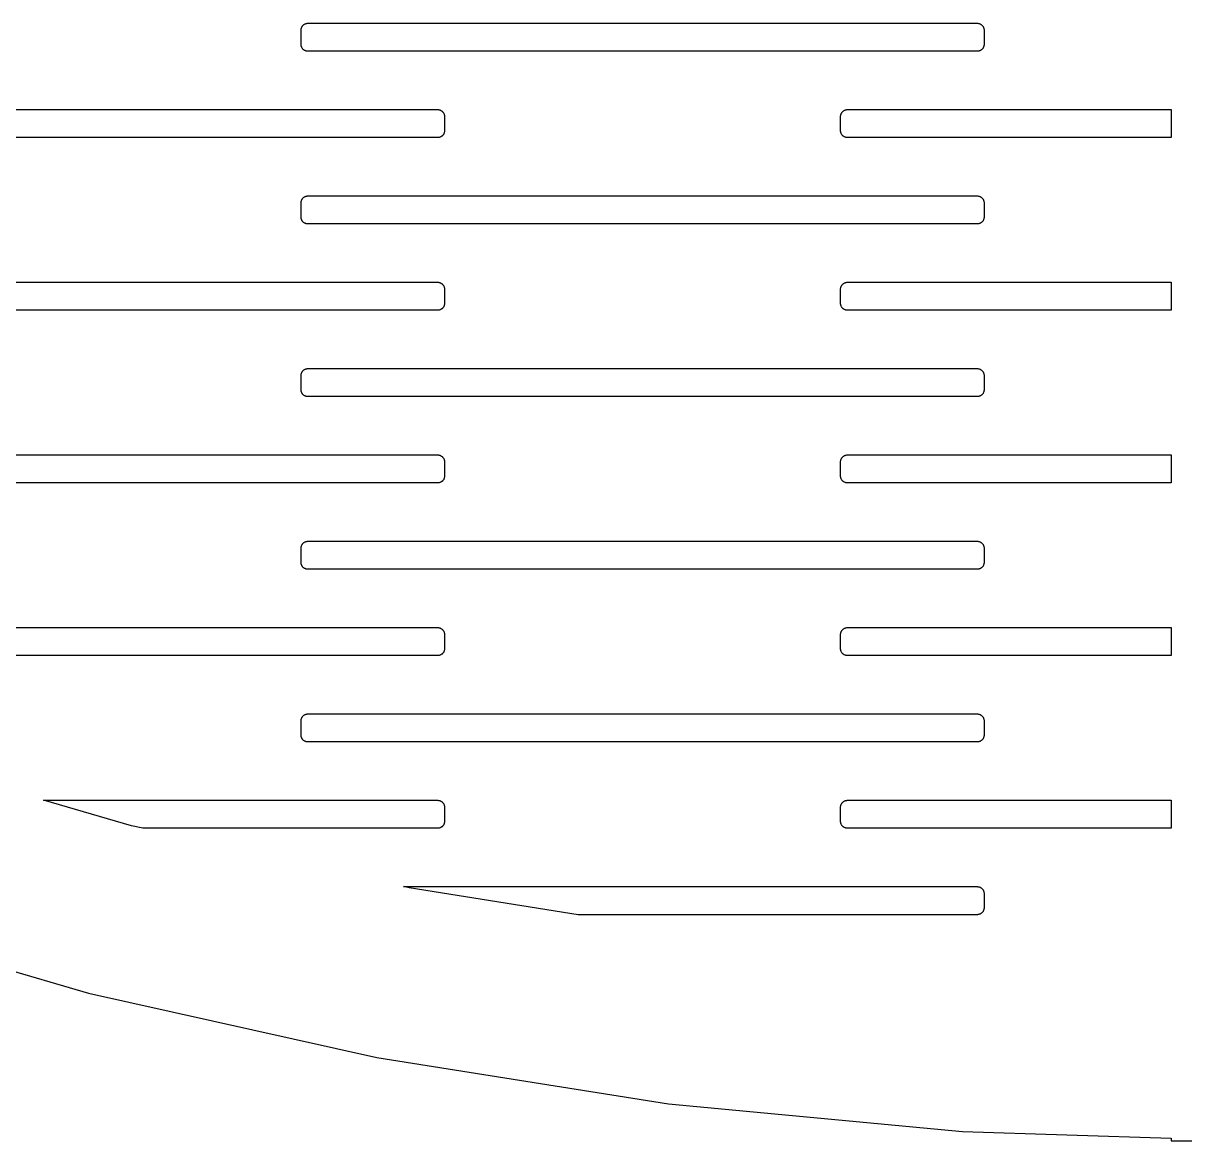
# Model space of a CAD drawing. Header units: metres. Extents: x -218 to 218, y -218 to 218.
# Drawn here: x -57.2 to -3.4, y -217.8 to -166 of the extents above; entities that cross this region are included whole.
import ezdxf

# ---------------------------------------------------------------- set-up
doc = ezdxf.new("R2010")
doc.units = ezdxf.units.M

msp = doc.modelspace()

# ---------------------------------------------------------------- linework, layer by layer
for p, q in [((-44.3196, -166.306), (-44.3164, -166.286)), ((-44.3164, -166.286), (-44.312, -166.266)), ((-44.312, -166.266), (-44.3063, -166.247)), ((-44.3063, -166.247), (-44.2994, -166.228)), ((-44.2994, -166.228), (-44.2913, -166.209)), ((-44.2913, -166.209), (-44.282, -166.191)), ((-44.282, -166.191), (-44.2716, -166.173)), ((-44.2716, -166.173), (-44.2601, -166.156)), ((-44.2601, -166.156), (-44.2476, -166.14)), ((-44.2476, -166.14), (-44.2341, -166.125)), ((-44.2341, -166.125), (-44.2197, -166.11)), ((-44.2197, -166.11), (-44.2044, -166.097)), ((-44.2044, -166.097), (-44.1882, -166.084)), ((-44.1882, -166.084), (-44.1713, -166.073)), ((-44.1713, -166.073), (-44.1538, -166.062)), ((-44.1538, -166.062), (-44.1356, -166.053)), ((-44.1356, -166.053), (-44.1168, -166.045)), ((-44.1168, -166.045), (-44.0976, -166.038)), ((-44.0976, -166.038), (-44.078, -166.032)), ((-44.078, -166.032), (-44.0581, -166.028)), ((-44.0581, -166.028), (-44.0379, -166.025)), ((-44.0379, -166.025), (-44.0176, -166.023)), ((-44.0176, -166.023), (-43.9972, -166.022)), ((-43.9972, -166.022), (-12.9972, -166.022)), ((-12.9972, -166.022), (-12.9768, -166.023)), ((-12.9768, -166.023), (-12.9565, -166.025)), ((-12.9565, -166.025), (-12.9363, -166.028)), ((-12.9363, -166.028), (-12.9164, -166.032)), ((-12.9164, -166.032), (-12.8968, -166.038)), ((-12.8968, -166.038), (-12.8775, -166.045)), ((-12.8775, -166.045), (-12.8588, -166.053)), ((-12.8588, -166.053), (-12.8406, -166.062)), ((-12.8406, -166.062), (-12.823, -166.073)), ((-12.823, -166.073), (-12.8062, -166.084)), ((-12.8062, -166.084), (-12.79, -166.097)), ((-12.79, -166.097), (-12.7747, -166.11)), ((-12.7747, -166.11), (-12.7603, -166.125)), ((-12.7603, -166.125), (-12.7468, -166.14)), ((-12.7468, -166.14), (-12.7343, -166.156)), ((-12.7343, -166.156), (-12.7228, -166.173)), ((-12.7228, -166.173), (-12.7124, -166.191)), ((-12.7124, -166.191), (-12.7031, -166.209)), ((-12.7031, -166.209), (-12.695, -166.228)), ((-12.695, -166.228), (-12.6881, -166.247)), ((-12.6881, -166.247), (-12.6824, -166.266)), ((-12.6824, -166.266), (-12.6779, -166.286)), ((-12.6779, -166.286), (-12.6748, -166.306)), ((-44.3222, -166.347), (-44.3215, -166.327)), ((-44.3222, -166.997), (-44.3222, -166.347)), ((-44.3215, -166.327), (-44.3196, -166.306)), ((-12.6748, -166.306), (-12.6728, -166.327)), ((-12.6728, -166.327), (-12.6722, -166.347)), ((-12.6722, -166.347), (-12.6722, -166.997)), ((-44.3215, -167.018), (-44.3222, -166.997)), ((-44.3196, -167.038), (-44.3215, -167.018)), ((-44.3164, -167.058), (-44.3196, -167.038)), ((-44.312, -167.078), (-44.3164, -167.058)), ((-44.3063, -167.098), (-44.312, -167.078)), ((-44.2994, -167.117), (-44.3063, -167.098)), ((-44.2913, -167.136), (-44.2994, -167.117)), ((-44.282, -167.154), (-44.2913, -167.136)), ((-44.2716, -167.171), (-44.282, -167.154)), ((-44.2601, -167.188), (-44.2716, -167.171)), ((-44.2476, -167.204), (-44.2601, -167.188)), ((-44.2341, -167.22), (-44.2476, -167.204)), ((-44.2197, -167.234), (-44.2341, -167.22)), ((-44.2044, -167.248), (-44.2197, -167.234)), ((-44.1882, -167.26), (-44.2044, -167.248)), ((-44.1713, -167.272), (-44.1882, -167.26)), ((-44.1538, -167.282), (-44.1713, -167.272)), ((-44.1356, -167.291), (-44.1538, -167.282)), ((-44.1168, -167.299), (-44.1356, -167.291)), ((-44.0976, -167.306), (-44.1168, -167.299)), ((-44.078, -167.312), (-44.0976, -167.306)), ((-44.0581, -167.316), (-44.078, -167.312)), ((-44.0379, -167.32), (-44.0581, -167.316)), ((-44.0176, -167.322), (-44.0379, -167.32)), ((-43.9972, -167.322), (-44.0176, -167.322)), ((-12.9972, -167.322), (-43.9972, -167.322)), ((-12.9768, -167.322), (-12.9972, -167.322)), ((-12.9565, -167.32), (-12.9768, -167.322)), ((-12.9363, -167.316), (-12.9565, -167.32)), ((-12.9164, -167.312), (-12.9363, -167.316)), ((-12.8968, -167.306), (-12.9164, -167.312)), ((-12.8775, -167.299), (-12.8968, -167.306)), ((-12.8588, -167.291), (-12.8775, -167.299)), ((-12.8406, -167.282), (-12.8588, -167.291)), ((-12.823, -167.272), (-12.8406, -167.282)), ((-12.8062, -167.26), (-12.823, -167.272)), ((-12.79, -167.248), (-12.8062, -167.26)), ((-12.7747, -167.234), (-12.79, -167.248)), ((-12.7603, -167.22), (-12.7747, -167.234)), ((-12.7468, -167.204), (-12.7603, -167.22)), ((-12.7343, -167.188), (-12.7468, -167.204)), ((-12.7228, -167.171), (-12.7343, -167.188)), ((-12.7124, -167.154), (-12.7228, -167.171)), ((-12.7031, -167.136), (-12.7124, -167.154)), ((-12.695, -167.117), (-12.7031, -167.136)), ((-12.6881, -167.098), (-12.695, -167.117)), ((-12.6824, -167.078), (-12.6881, -167.098)), ((-12.6779, -167.058), (-12.6824, -167.078)), ((-12.6748, -167.038), (-12.6779, -167.058)), ((-12.6728, -167.018), (-12.6748, -167.038)), ((-12.6722, -166.997), (-12.6728, -167.018)), ((-68.9972, -170.022), (-37.9972, -170.022)), ((-37.9972, -170.022), (-37.9768, -170.023)), ((-37.9768, -170.023), (-37.9565, -170.025)), ((-37.9565, -170.025), (-37.9363, -170.028)), ((-37.9363, -170.028), (-37.9164, -170.032)), ((-37.9164, -170.032), (-37.8968, -170.038)), ((-37.8968, -170.038), (-37.8775, -170.045)), ((-37.8775, -170.045), (-37.8588, -170.053)), ((-37.8588, -170.053), (-37.8406, -170.062)), ((-37.8406, -170.062), (-37.8231, -170.073)), ((-19.1713, -170.073), (-19.1538, -170.062)), ((-19.1538, -170.062), (-19.1356, -170.053)), ((-19.1356, -170.053), (-19.1168, -170.045)), ((-19.1168, -170.045), (-19.0976, -170.038)), ((-19.0976, -170.038), (-19.078, -170.032)), ((-19.078, -170.032), (-19.0581, -170.028)), ((-19.0581, -170.028), (-19.0379, -170.025)), ((-19.0379, -170.025), (-19.0176, -170.023)), ((-19.0176, -170.023), (-18.9972, -170.022)), ((-18.9972, -170.022), (-4, -170.022)), ((-4, -170.022), (-4, -171.322)), ((-37.8231, -170.073), (-37.8062, -170.084)), ((-37.8062, -170.084), (-37.79, -170.097)), ((-37.79, -170.097), (-37.7747, -170.11)), ((-37.7747, -170.11), (-37.7603, -170.125)), ((-37.7603, -170.125), (-37.7468, -170.14)), ((-37.7468, -170.14), (-37.7343, -170.156)), ((-37.7343, -170.156), (-37.7228, -170.173)), ((-37.7228, -170.173), (-37.7124, -170.191)), ((-37.7124, -170.191), (-37.7031, -170.209)), ((-37.7031, -170.209), (-37.695, -170.228)), ((-37.695, -170.228), (-37.6881, -170.247)), ((-37.6881, -170.247), (-37.6824, -170.266)), ((-37.6824, -170.266), (-37.6779, -170.286)), ((-37.6779, -170.286), (-37.6748, -170.306)), ((-37.6748, -170.306), (-37.6728, -170.327)), ((-37.6728, -170.327), (-37.6722, -170.347)), ((-37.6722, -170.347), (-37.6722, -170.997)), ((-19.3222, -170.347), (-19.3215, -170.327)), ((-19.3222, -170.997), (-19.3222, -170.347)), ((-19.3215, -170.327), (-19.3196, -170.306)), ((-19.3196, -170.306), (-19.3164, -170.286)), ((-19.3164, -170.286), (-19.312, -170.266)), ((-19.312, -170.266), (-19.3063, -170.247)), ((-19.3063, -170.247), (-19.2994, -170.228)), ((-19.2994, -170.228), (-19.2913, -170.209)), ((-19.2913, -170.209), (-19.282, -170.191)), ((-19.282, -170.191), (-19.2716, -170.173)), ((-19.2716, -170.173), (-19.2601, -170.156)), ((-19.2601, -170.156), (-19.2476, -170.14)), ((-19.2476, -170.14), (-19.2341, -170.125)), ((-19.2341, -170.125), (-19.2197, -170.11)), ((-19.2197, -170.11), (-19.2044, -170.097)), ((-19.2044, -170.097), (-19.1882, -170.084)), ((-19.1882, -170.084), (-19.1713, -170.073)), ((-37.7031, -171.136), (-37.7124, -171.154)), ((-37.695, -171.117), (-37.7031, -171.136)), ((-37.6881, -171.098), (-37.695, -171.117)), ((-37.6824, -171.078), (-37.6881, -171.098)), ((-37.6779, -171.058), (-37.6824, -171.078)), ((-37.6748, -171.038), (-37.6779, -171.058)), ((-37.6728, -171.018), (-37.6748, -171.038)), ((-37.6722, -170.997), (-37.6728, -171.018)), ((-19.3215, -171.018), (-19.3222, -170.997)), ((-19.3196, -171.038), (-19.3215, -171.018)), ((-19.3164, -171.058), (-19.3196, -171.038)), ((-19.312, -171.078), (-19.3164, -171.058)), ((-19.3063, -171.098), (-19.312, -171.078)), ((-19.2994, -171.117), (-19.3063, -171.098)), ((-19.2913, -171.136), (-19.2994, -171.117)), ((-19.282, -171.154), (-19.2913, -171.136)), ((-37.9972, -171.322), (-68.9972, -171.322)), ((-37.9768, -171.322), (-37.9972, -171.322)), ((-37.9565, -171.32), (-37.9768, -171.322)), ((-37.9363, -171.316), (-37.9565, -171.32)), ((-37.9164, -171.312), (-37.9363, -171.316)), ((-37.8968, -171.306), (-37.9164, -171.312)), ((-37.8775, -171.299), (-37.8968, -171.306)), ((-37.8588, -171.291), (-37.8775, -171.299)), ((-37.8406, -171.282), (-37.8588, -171.291)), ((-37.8231, -171.272), (-37.8406, -171.282)), ((-37.8062, -171.26), (-37.8231, -171.272)), ((-37.79, -171.248), (-37.8062, -171.26)), ((-37.7747, -171.234), (-37.79, -171.248)), ((-37.7603, -171.22), (-37.7747, -171.234)), ((-37.7468, -171.204), (-37.7603, -171.22)), ((-37.7343, -171.188), (-37.7468, -171.204)), ((-37.7228, -171.171), (-37.7343, -171.188)), ((-37.7124, -171.154), (-37.7228, -171.171)), ((-19.2716, -171.171), (-19.282, -171.154)), ((-19.2601, -171.188), (-19.2716, -171.171)), ((-19.2476, -171.204), (-19.2601, -171.188)), ((-19.2341, -171.22), (-19.2476, -171.204)), ((-19.2197, -171.234), (-19.2341, -171.22)), ((-19.2044, -171.248), (-19.2197, -171.234)), ((-19.1882, -171.26), (-19.2044, -171.248)), ((-19.1713, -171.272), (-19.1882, -171.26)), ((-19.1538, -171.282), (-19.1713, -171.272)), ((-19.1356, -171.291), (-19.1538, -171.282)), ((-19.1168, -171.299), (-19.1356, -171.291)), ((-19.0976, -171.306), (-19.1168, -171.299)), ((-19.078, -171.312), (-19.0976, -171.306)), ((-19.0581, -171.316), (-19.078, -171.312)), ((-19.0379, -171.32), (-19.0581, -171.316)), ((-19.0176, -171.322), (-19.0379, -171.32)), ((-18.9972, -171.322), (-19.0176, -171.322)), ((-4, -171.322), (-18.9972, -171.322)), ((-44.3222, -174.347), (-44.3215, -174.327)), ((-44.3222, -174.997), (-44.3222, -174.347)), ((-44.3215, -174.327), (-44.3196, -174.306)), ((-44.3196, -174.306), (-44.3164, -174.286)), ((-44.3164, -174.286), (-44.312, -174.266)), ((-44.312, -174.266), (-44.3063, -174.247)), ((-44.3063, -174.247), (-44.2994, -174.228)), ((-44.2994, -174.228), (-44.2913, -174.209)), ((-44.2913, -174.209), (-44.282, -174.191)), ((-44.282, -174.191), (-44.2716, -174.173)), ((-44.2716, -174.173), (-44.2601, -174.156)), ((-44.2601, -174.156), (-44.2476, -174.14)), ((-44.2476, -174.14), (-44.2341, -174.125)), ((-44.2341, -174.125), (-44.2197, -174.11)), ((-44.2197, -174.11), (-44.2044, -174.097)), ((-44.2044, -174.097), (-44.1882, -174.084)), ((-44.1882, -174.084), (-44.1713, -174.073)), ((-44.1713, -174.073), (-44.1538, -174.062)), ((-44.1538, -174.062), (-44.1356, -174.053)), ((-44.1356, -174.053), (-44.1168, -174.045)), ((-44.1168, -174.045), (-44.0976, -174.038)), ((-44.0976, -174.038), (-44.078, -174.032)), ((-44.078, -174.032), (-44.0581, -174.028)), ((-44.0581, -174.028), (-44.0379, -174.025)), ((-44.0379, -174.025), (-44.0176, -174.023)), ((-44.0176, -174.023), (-43.9972, -174.022)), ((-43.9972, -174.022), (-12.9972, -174.022)), ((-12.9972, -174.022), (-12.9768, -174.023)), ((-12.9768, -174.023), (-12.9565, -174.025)), ((-12.9565, -174.025), (-12.9363, -174.028)), ((-12.9363, -174.028), (-12.9164, -174.032)), ((-12.9164, -174.032), (-12.8968, -174.038)), ((-12.8968, -174.038), (-12.8775, -174.045)), ((-12.8775, -174.045), (-12.8588, -174.053)), ((-12.8588, -174.053), (-12.8406, -174.062)), ((-12.8406, -174.062), (-12.823, -174.073)), ((-12.823, -174.073), (-12.8062, -174.084)), ((-12.8062, -174.084), (-12.79, -174.097)), ((-12.79, -174.097), (-12.7747, -174.11)), ((-12.7747, -174.11), (-12.7603, -174.125)), ((-12.7603, -174.125), (-12.7468, -174.14)), ((-12.7468, -174.14), (-12.7343, -174.156)), ((-12.7343, -174.156), (-12.7228, -174.173)), ((-12.7228, -174.173), (-12.7124, -174.191)), ((-12.7124, -174.191), (-12.7031, -174.209)), ((-12.7031, -174.209), (-12.695, -174.228)), ((-12.695, -174.228), (-12.6881, -174.247)), ((-12.6881, -174.247), (-12.6824, -174.266)), ((-12.6824, -174.266), (-12.6779, -174.286)), ((-12.6779, -174.286), (-12.6748, -174.306)), ((-12.6748, -174.306), (-12.6728, -174.327)), ((-12.6728, -174.327), (-12.6722, -174.347)), ((-12.6722, -174.347), (-12.6722, -174.997)), ((-44.3215, -175.018), (-44.3222, -174.997)), ((-44.3196, -175.038), (-44.3215, -175.018)), ((-44.3164, -175.058), (-44.3196, -175.038)), ((-44.312, -175.078), (-44.3164, -175.058)), ((-44.3063, -175.098), (-44.312, -175.078)), ((-44.2994, -175.117), (-44.3063, -175.098)), ((-44.2913, -175.136), (-44.2994, -175.117)), ((-44.282, -175.154), (-44.2913, -175.136)), ((-44.2716, -175.171), (-44.282, -175.154)), ((-44.2601, -175.188), (-44.2716, -175.171)), ((-44.2476, -175.204), (-44.2601, -175.188)), ((-44.2341, -175.22), (-44.2476, -175.204)), ((-44.2197, -175.234), (-44.2341, -175.22)), ((-44.2044, -175.248), (-44.2197, -175.234)), ((-44.1882, -175.26), (-44.2044, -175.248)), ((-44.1713, -175.272), (-44.1882, -175.26)), ((-44.1538, -175.282), (-44.1713, -175.272)), ((-44.1356, -175.291), (-44.1538, -175.282)), ((-44.1168, -175.299), (-44.1356, -175.291)), ((-44.0976, -175.306), (-44.1168, -175.299)), ((-44.078, -175.312), (-44.0976, -175.306)), ((-44.0581, -175.316), (-44.078, -175.312)), ((-44.0379, -175.32), (-44.0581, -175.316)), ((-44.0176, -175.322), (-44.0379, -175.32)), ((-43.9972, -175.322), (-44.0176, -175.322)), ((-12.9972, -175.322), (-43.9972, -175.322)), ((-12.9768, -175.322), (-12.9972, -175.322)), ((-12.9565, -175.32), (-12.9768, -175.322)), ((-12.9363, -175.316), (-12.9565, -175.32)), ((-12.9164, -175.312), (-12.9363, -175.316)), ((-12.8968, -175.306), (-12.9164, -175.312)), ((-12.8775, -175.299), (-12.8968, -175.306)), ((-12.8588, -175.291), (-12.8775, -175.299)), ((-12.8406, -175.282), (-12.8588, -175.291)), ((-12.823, -175.272), (-12.8406, -175.282)), ((-12.8062, -175.26), (-12.823, -175.272)), ((-12.79, -175.248), (-12.8062, -175.26)), ((-12.7747, -175.234), (-12.79, -175.248)), ((-12.7603, -175.22), (-12.7747, -175.234)), ((-12.7468, -175.204), (-12.7603, -175.22)), ((-12.7343, -175.188), (-12.7468, -175.204)), ((-12.7228, -175.171), (-12.7343, -175.188)), ((-12.7124, -175.154), (-12.7228, -175.171)), ((-12.7031, -175.136), (-12.7124, -175.154)), ((-12.695, -175.117), (-12.7031, -175.136)), ((-12.6881, -175.098), (-12.695, -175.117)), ((-12.6824, -175.078), (-12.6881, -175.098)), ((-12.6779, -175.058), (-12.6824, -175.078)), ((-12.6748, -175.038), (-12.6779, -175.058)), ((-12.6728, -175.018), (-12.6748, -175.038)), ((-12.6722, -174.997), (-12.6728, -175.018)), ((-68.9972, -178.022), (-37.9972, -178.022)), ((-37.9972, -178.022), (-37.9768, -178.023)), ((-37.9768, -178.023), (-37.9565, -178.025)), ((-37.9565, -178.025), (-37.9363, -178.028)), ((-37.9363, -178.028), (-37.9164, -178.032)), ((-37.9164, -178.032), (-37.8968, -178.038)), ((-37.8968, -178.038), (-37.8775, -178.045)), ((-37.8775, -178.045), (-37.8588, -178.053)), ((-37.8588, -178.053), (-37.8406, -178.062)), ((-37.8406, -178.062), (-37.8231, -178.073)), ((-37.8231, -178.073), (-37.8062, -178.084)), ((-37.8062, -178.084), (-37.79, -178.097)), ((-37.79, -178.097), (-37.7747, -178.11)), ((-37.7747, -178.11), (-37.7603, -178.125)), ((-37.7603, -178.125), (-37.7468, -178.14)), ((-19.2476, -178.14), (-19.2341, -178.125)), ((-19.2341, -178.125), (-19.2197, -178.11)), ((-19.2197, -178.11), (-19.2044, -178.097)), ((-19.2044, -178.097), (-19.1882, -178.084)), ((-19.1882, -178.084), (-19.1713, -178.073)), ((-19.1713, -178.073), (-19.1538, -178.062)), ((-19.1538, -178.062), (-19.1356, -178.053)), ((-19.1356, -178.053), (-19.1168, -178.045)), ((-19.1168, -178.045), (-19.0976, -178.038)), ((-19.0976, -178.038), (-19.078, -178.032)), ((-19.078, -178.032), (-19.0581, -178.028)), ((-19.0581, -178.028), (-19.0379, -178.025)), ((-19.0379, -178.025), (-19.0176, -178.023)), ((-19.0176, -178.023), (-18.9972, -178.022)), ((-18.9972, -178.022), (-4, -178.022)), ((-4, -178.022), (-4, -179.322)), ((-37.7468, -178.14), (-37.7343, -178.156)), ((-37.7343, -178.156), (-37.7228, -178.173)), ((-37.7228, -178.173), (-37.7124, -178.191)), ((-37.7124, -178.191), (-37.7031, -178.209)), ((-37.7031, -178.209), (-37.695, -178.228)), ((-37.695, -178.228), (-37.6881, -178.247)), ((-37.6881, -178.247), (-37.6824, -178.266)), ((-37.6824, -178.266), (-37.6779, -178.286)), ((-37.6779, -178.286), (-37.6748, -178.306)), ((-37.6748, -178.306), (-37.6728, -178.327)), ((-37.6728, -178.327), (-37.6722, -178.347)), ((-37.6722, -178.347), (-37.6722, -178.997)), ((-19.3222, -178.347), (-19.3215, -178.327)), ((-19.3222, -178.997), (-19.3222, -178.347)), ((-19.3215, -178.327), (-19.3196, -178.306)), ((-19.3196, -178.306), (-19.3164, -178.286)), ((-19.3164, -178.286), (-19.312, -178.266)), ((-19.312, -178.266), (-19.3063, -178.247)), ((-19.3063, -178.247), (-19.2994, -178.228)), ((-19.2994, -178.228), (-19.2913, -178.209)), ((-19.2913, -178.209), (-19.282, -178.191)), ((-19.282, -178.191), (-19.2716, -178.173)), ((-19.2716, -178.173), (-19.2601, -178.156)), ((-19.2601, -178.156), (-19.2476, -178.14)), ((-37.7468, -179.204), (-37.7603, -179.22)), ((-37.7343, -179.188), (-37.7468, -179.204)), ((-37.7228, -179.171), (-37.7343, -179.188)), ((-37.7124, -179.154), (-37.7228, -179.171)), ((-37.7031, -179.136), (-37.7124, -179.154)), ((-37.695, -179.117), (-37.7031, -179.136)), ((-37.6881, -179.098), (-37.695, -179.117)), ((-37.6824, -179.078), (-37.6881, -179.098)), ((-37.6779, -179.058), (-37.6824, -179.078)), ((-37.6748, -179.038), (-37.6779, -179.058)), ((-37.6728, -179.018), (-37.6748, -179.038)), ((-37.6722, -178.997), (-37.6728, -179.018)), ((-19.3215, -179.018), (-19.3222, -178.997)), ((-19.3196, -179.038), (-19.3215, -179.018)), ((-19.3164, -179.058), (-19.3196, -179.038)), ((-19.312, -179.078), (-19.3164, -179.058)), ((-19.3063, -179.098), (-19.312, -179.078)), ((-19.2994, -179.117), (-19.3063, -179.098)), ((-19.2913, -179.136), (-19.2994, -179.117)), ((-19.282, -179.154), (-19.2913, -179.136)), ((-19.2716, -179.171), (-19.282, -179.154)), ((-19.2601, -179.188), (-19.2716, -179.171)), ((-19.2476, -179.204), (-19.2601, -179.188)), ((-19.2341, -179.22), (-19.2476, -179.204)), ((-37.9972, -179.322), (-68.9972, -179.322)), ((-37.9768, -179.322), (-37.9972, -179.322)), ((-37.9565, -179.32), (-37.9768, -179.322)), ((-37.9363, -179.316), (-37.9565, -179.32)), ((-37.9164, -179.312), (-37.9363, -179.316)), ((-37.8968, -179.306), (-37.9164, -179.312)), ((-37.8775, -179.299), (-37.8968, -179.306)), ((-37.8588, -179.291), (-37.8775, -179.299)), ((-37.8406, -179.282), (-37.8588, -179.291)), ((-37.8231, -179.272), (-37.8406, -179.282)), ((-37.8062, -179.26), (-37.8231, -179.272)), ((-37.79, -179.248), (-37.8062, -179.26)), ((-37.7747, -179.234), (-37.79, -179.248)), ((-37.7603, -179.22), (-37.7747, -179.234)), ((-19.2197, -179.234), (-19.2341, -179.22)), ((-19.2044, -179.248), (-19.2197, -179.234)), ((-19.1882, -179.26), (-19.2044, -179.248)), ((-19.1713, -179.272), (-19.1882, -179.26)), ((-19.1538, -179.282), (-19.1713, -179.272)), ((-19.1356, -179.291), (-19.1538, -179.282)), ((-19.1168, -179.299), (-19.1356, -179.291)), ((-19.0976, -179.306), (-19.1168, -179.299)), ((-19.078, -179.312), (-19.0976, -179.306)), ((-19.0581, -179.316), (-19.078, -179.312)), ((-19.0379, -179.32), (-19.0581, -179.316)), ((-19.0176, -179.322), (-19.0379, -179.32)), ((-18.9972, -179.322), (-19.0176, -179.322)), ((-4, -179.322), (-18.9972, -179.322)), ((-44.3222, -182.347), (-44.3215, -182.327)), ((-44.3222, -182.997), (-44.3222, -182.347)), ((-44.3215, -182.327), (-44.3196, -182.306)), ((-44.3196, -182.306), (-44.3164, -182.286)), ((-44.3164, -182.286), (-44.312, -182.266)), ((-44.312, -182.266), (-44.3063, -182.247)), ((-44.3063, -182.247), (-44.2994, -182.228)), ((-44.2994, -182.228), (-44.2913, -182.209)), ((-44.2913, -182.209), (-44.282, -182.191)), ((-44.282, -182.191), (-44.2716, -182.173)), ((-44.2716, -182.173), (-44.2601, -182.156)), ((-44.2601, -182.156), (-44.2476, -182.14)), ((-44.2476, -182.14), (-44.2341, -182.125)), ((-44.2341, -182.125), (-44.2197, -182.11)), ((-44.2197, -182.11), (-44.2044, -182.097)), ((-44.2044, -182.097), (-44.1882, -182.084)), ((-44.1882, -182.084), (-44.1713, -182.073)), ((-44.1713, -182.073), (-44.1538, -182.062)), ((-44.1538, -182.062), (-44.1356, -182.053)), ((-44.1356, -182.053), (-44.1168, -182.045)), ((-44.1168, -182.045), (-44.0976, -182.038)), ((-44.0976, -182.038), (-44.078, -182.032)), ((-44.078, -182.032), (-44.0581, -182.028)), ((-44.0581, -182.028), (-44.0379, -182.025)), ((-44.0379, -182.025), (-44.0176, -182.023)), ((-44.0176, -182.023), (-43.9972, -182.022)), ((-43.9972, -182.022), (-12.9972, -182.022)), ((-12.9972, -182.022), (-12.9768, -182.023)), ((-12.9768, -182.023), (-12.9565, -182.025)), ((-12.9565, -182.025), (-12.9363, -182.028)), ((-12.9363, -182.028), (-12.9164, -182.032)), ((-12.9164, -182.032), (-12.8968, -182.038)), ((-12.8968, -182.038), (-12.8775, -182.045)), ((-12.8775, -182.045), (-12.8588, -182.053)), ((-12.8588, -182.053), (-12.8406, -182.062)), ((-12.8406, -182.062), (-12.823, -182.073)), ((-12.823, -182.073), (-12.8062, -182.084)), ((-12.8062, -182.084), (-12.79, -182.097)), ((-12.79, -182.097), (-12.7747, -182.11)), ((-12.7747, -182.11), (-12.7603, -182.125)), ((-12.7603, -182.125), (-12.7468, -182.14)), ((-12.7468, -182.14), (-12.7343, -182.156)), ((-12.7343, -182.156), (-12.7228, -182.173)), ((-12.7228, -182.173), (-12.7124, -182.191)), ((-12.7124, -182.191), (-12.7031, -182.209)), ((-12.7031, -182.209), (-12.695, -182.228)), ((-12.695, -182.228), (-12.6881, -182.247)), ((-12.6881, -182.247), (-12.6824, -182.266)), ((-12.6824, -182.266), (-12.6779, -182.286)), ((-12.6779, -182.286), (-12.6748, -182.306)), ((-12.6748, -182.306), (-12.6728, -182.327)), ((-12.6728, -182.327), (-12.6722, -182.347)), ((-12.6722, -182.347), (-12.6722, -182.997)), ((-44.3215, -183.018), (-44.3222, -182.997)), ((-44.3196, -183.038), (-44.3215, -183.018)), ((-44.3164, -183.058), (-44.3196, -183.038)), ((-44.312, -183.078), (-44.3164, -183.058)), ((-44.3063, -183.098), (-44.312, -183.078)), ((-44.2994, -183.117), (-44.3063, -183.098)), ((-44.2913, -183.136), (-44.2994, -183.117)), ((-44.282, -183.154), (-44.2913, -183.136)), ((-44.2716, -183.171), (-44.282, -183.154)), ((-44.2601, -183.188), (-44.2716, -183.171)), ((-44.2476, -183.204), (-44.2601, -183.188)), ((-44.2341, -183.22), (-44.2476, -183.204)), ((-44.2197, -183.234), (-44.2341, -183.22)), ((-44.2044, -183.248), (-44.2197, -183.234)), ((-44.1882, -183.26), (-44.2044, -183.248)), ((-44.1713, -183.272), (-44.1882, -183.26)), ((-44.1538, -183.282), (-44.1713, -183.272)), ((-44.1356, -183.291), (-44.1538, -183.282)), ((-44.1168, -183.299), (-44.1356, -183.291)), ((-44.0976, -183.306), (-44.1168, -183.299)), ((-44.078, -183.312), (-44.0976, -183.306)), ((-44.0581, -183.316), (-44.078, -183.312)), ((-44.0379, -183.32), (-44.0581, -183.316)), ((-44.0176, -183.322), (-44.0379, -183.32)), ((-43.9972, -183.322), (-44.0176, -183.322)), ((-12.9972, -183.322), (-43.9972, -183.322)), ((-12.9768, -183.322), (-12.9972, -183.322)), ((-12.9565, -183.32), (-12.9768, -183.322)), ((-12.9363, -183.316), (-12.9565, -183.32)), ((-12.9164, -183.312), (-12.9363, -183.316)), ((-12.8968, -183.306), (-12.9164, -183.312)), ((-12.8775, -183.299), (-12.8968, -183.306)), ((-12.8588, -183.291), (-12.8775, -183.299)), ((-12.8406, -183.282), (-12.8588, -183.291)), ((-12.823, -183.272), (-12.8406, -183.282)), ((-12.8062, -183.26), (-12.823, -183.272)), ((-12.79, -183.248), (-12.8062, -183.26)), ((-12.7747, -183.234), (-12.79, -183.248)), ((-12.7603, -183.22), (-12.7747, -183.234)), ((-12.7468, -183.204), (-12.7603, -183.22)), ((-12.7343, -183.188), (-12.7468, -183.204)), ((-12.7228, -183.171), (-12.7343, -183.188)), ((-12.7124, -183.154), (-12.7228, -183.171)), ((-12.7031, -183.136), (-12.7124, -183.154)), ((-12.695, -183.117), (-12.7031, -183.136)), ((-12.6881, -183.098), (-12.695, -183.117)), ((-12.6824, -183.078), (-12.6881, -183.098)), ((-12.6779, -183.058), (-12.6824, -183.078)), ((-12.6748, -183.038), (-12.6779, -183.058)), ((-12.6728, -183.018), (-12.6748, -183.038)), ((-12.6722, -182.997), (-12.6728, -183.018)), ((-68.9972, -186.022), (-37.9972, -186.022)), ((-37.9972, -186.022), (-37.9768, -186.023)), ((-37.9768, -186.023), (-37.9565, -186.025)), ((-37.9565, -186.025), (-37.9363, -186.028)), ((-37.9363, -186.028), (-37.9164, -186.032)), ((-37.9164, -186.032), (-37.8968, -186.038)), ((-37.8968, -186.038), (-37.8775, -186.045)), ((-37.8775, -186.045), (-37.8588, -186.053)), ((-37.8588, -186.053), (-37.8406, -186.062)), ((-37.8406, -186.062), (-37.8231, -186.073)), ((-37.8231, -186.073), (-37.8062, -186.084)), ((-37.8062, -186.084), (-37.79, -186.097)), ((-37.79, -186.097), (-37.7747, -186.11)), ((-37.7747, -186.11), (-37.7603, -186.125)), ((-37.7603, -186.125), (-37.7468, -186.14)), ((-37.7468, -186.14), (-37.7343, -186.156)), ((-37.7343, -186.156), (-37.7228, -186.173)), ((-37.7228, -186.173), (-37.7124, -186.191)), ((-37.7124, -186.191), (-37.7031, -186.209)), ((-37.7031, -186.209), (-37.695, -186.228)), ((-19.2994, -186.228), (-19.2913, -186.209)), ((-19.2913, -186.209), (-19.282, -186.191)), ((-19.282, -186.191), (-19.2716, -186.173)), ((-19.2716, -186.173), (-19.2601, -186.156)), ((-19.2601, -186.156), (-19.2476, -186.14)), ((-19.2476, -186.14), (-19.2341, -186.125)), ((-19.2341, -186.125), (-19.2197, -186.11)), ((-19.2197, -186.11), (-19.2044, -186.097)), ((-19.2044, -186.097), (-19.1882, -186.084)), ((-19.1882, -186.084), (-19.1713, -186.073)), ((-19.1713, -186.073), (-19.1538, -186.062)), ((-19.1538, -186.062), (-19.1356, -186.053)), ((-19.1356, -186.053), (-19.1168, -186.045)), ((-19.1168, -186.045), (-19.0976, -186.038)), ((-19.0976, -186.038), (-19.078, -186.032)), ((-19.078, -186.032), (-19.0581, -186.028)), ((-19.0581, -186.028), (-19.0379, -186.025)), ((-19.0379, -186.025), (-19.0176, -186.023)), ((-19.0176, -186.023), (-18.9972, -186.022)), ((-18.9972, -186.022), (-4, -186.022)), ((-4, -186.022), (-4, -187.322)), ((-37.695, -186.228), (-37.6881, -186.247)), ((-37.6881, -186.247), (-37.6824, -186.266)), ((-37.6824, -186.266), (-37.6779, -186.286)), ((-37.6779, -186.286), (-37.6748, -186.306)), ((-37.6748, -186.306), (-37.6728, -186.327)), ((-37.6728, -186.327), (-37.6722, -186.347)), ((-37.6722, -186.347), (-37.6722, -186.997)), ((-19.3222, -186.347), (-19.3215, -186.327)), ((-19.3222, -186.997), (-19.3222, -186.347)), ((-19.3215, -186.327), (-19.3196, -186.306)), ((-19.3196, -186.306), (-19.3164, -186.286)), ((-19.3164, -186.286), (-19.312, -186.266)), ((-19.312, -186.266), (-19.3063, -186.247)), ((-19.3063, -186.247), (-19.2994, -186.228)), ((-37.8406, -187.282), (-37.8588, -187.291)), ((-37.8231, -187.272), (-37.8406, -187.282)), ((-37.8062, -187.26), (-37.8231, -187.272)), ((-37.79, -187.248), (-37.8062, -187.26)), ((-37.7747, -187.234), (-37.79, -187.248)), ((-37.7603, -187.22), (-37.7747, -187.234)), ((-37.7468, -187.204), (-37.7603, -187.22)), ((-37.7343, -187.188), (-37.7468, -187.204)), ((-37.7228, -187.171), (-37.7343, -187.188)), ((-37.7124, -187.154), (-37.7228, -187.171)), ((-37.7031, -187.136), (-37.7124, -187.154)), ((-37.695, -187.117), (-37.7031, -187.136)), ((-37.6881, -187.098), (-37.695, -187.117)), ((-37.6824, -187.078), (-37.6881, -187.098)), ((-37.6779, -187.058), (-37.6824, -187.078)), ((-37.6748, -187.038), (-37.6779, -187.058)), ((-37.6728, -187.018), (-37.6748, -187.038)), ((-37.6722, -186.997), (-37.6728, -187.018)), ((-19.3215, -187.018), (-19.3222, -186.997)), ((-19.3196, -187.038), (-19.3215, -187.018)), ((-19.3164, -187.058), (-19.3196, -187.038)), ((-19.312, -187.078), (-19.3164, -187.058)), ((-19.3063, -187.098), (-19.312, -187.078)), ((-19.2994, -187.117), (-19.3063, -187.098)), ((-19.2913, -187.136), (-19.2994, -187.117)), ((-19.282, -187.154), (-19.2913, -187.136)), ((-19.2716, -187.171), (-19.282, -187.154)), ((-19.2601, -187.188), (-19.2716, -187.171)), ((-19.2476, -187.204), (-19.2601, -187.188)), ((-19.2341, -187.22), (-19.2476, -187.204)), ((-19.2197, -187.234), (-19.2341, -187.22)), ((-19.2044, -187.248), (-19.2197, -187.234)), ((-19.1882, -187.26), (-19.2044, -187.248)), ((-19.1713, -187.272), (-19.1882, -187.26)), ((-19.1538, -187.282), (-19.1713, -187.272)), ((-19.1356, -187.291), (-19.1538, -187.282)), ((-37.9972, -187.322), (-68.9972, -187.322)), ((-37.9768, -187.322), (-37.9972, -187.322)), ((-37.9565, -187.32), (-37.9768, -187.322)), ((-37.9363, -187.316), (-37.9565, -187.32)), ((-37.9164, -187.312), (-37.9363, -187.316)), ((-37.8968, -187.306), (-37.9164, -187.312)), ((-37.8775, -187.299), (-37.8968, -187.306)), ((-37.8588, -187.291), (-37.8775, -187.299)), ((-19.1168, -187.299), (-19.1356, -187.291)), ((-19.0976, -187.306), (-19.1168, -187.299)), ((-19.078, -187.312), (-19.0976, -187.306)), ((-19.0581, -187.316), (-19.078, -187.312)), ((-19.0379, -187.32), (-19.0581, -187.316)), ((-19.0176, -187.322), (-19.0379, -187.32)), ((-18.9972, -187.322), (-19.0176, -187.322)), ((-4, -187.322), (-18.9972, -187.322)), ((-44.3222, -190.347), (-44.3215, -190.327)), ((-44.3222, -190.997), (-44.3222, -190.347)), ((-44.3215, -190.327), (-44.3196, -190.306)), ((-44.3196, -190.306), (-44.3164, -190.286)), ((-44.3164, -190.286), (-44.312, -190.266)), ((-44.312, -190.266), (-44.3063, -190.247)), ((-44.3063, -190.247), (-44.2994, -190.228)), ((-44.2994, -190.228), (-44.2913, -190.209)), ((-44.2913, -190.209), (-44.282, -190.191)), ((-44.282, -190.191), (-44.2716, -190.173)), ((-44.2716, -190.173), (-44.2601, -190.156)), ((-44.2601, -190.156), (-44.2476, -190.14)), ((-44.2476, -190.14), (-44.2341, -190.125)), ((-44.2341, -190.125), (-44.2197, -190.11)), ((-44.2197, -190.11), (-44.2044, -190.097)), ((-44.2044, -190.097), (-44.1882, -190.084)), ((-44.1882, -190.084), (-44.1713, -190.073)), ((-44.1713, -190.073), (-44.1538, -190.062)), ((-44.1538, -190.062), (-44.1356, -190.053)), ((-44.1356, -190.053), (-44.1168, -190.045)), ((-44.1168, -190.045), (-44.0976, -190.038)), ((-44.0976, -190.038), (-44.078, -190.032)), ((-44.078, -190.032), (-44.0581, -190.028)), ((-44.0581, -190.028), (-44.0379, -190.025)), ((-44.0379, -190.025), (-44.0176, -190.023)), ((-44.0176, -190.023), (-43.9972, -190.022)), ((-43.9972, -190.022), (-12.9972, -190.022)), ((-12.9972, -190.022), (-12.9768, -190.023)), ((-12.9768, -190.023), (-12.9565, -190.025)), ((-12.9565, -190.025), (-12.9363, -190.028)), ((-12.9363, -190.028), (-12.9164, -190.032)), ((-12.9164, -190.032), (-12.8968, -190.038)), ((-12.8968, -190.038), (-12.8775, -190.045)), ((-12.8775, -190.045), (-12.8588, -190.053)), ((-12.8588, -190.053), (-12.8406, -190.062)), ((-12.8406, -190.062), (-12.823, -190.073)), ((-12.823, -190.073), (-12.8062, -190.084)), ((-12.8062, -190.084), (-12.79, -190.097)), ((-12.79, -190.097), (-12.7747, -190.11)), ((-12.7747, -190.11), (-12.7603, -190.125)), ((-12.7603, -190.125), (-12.7468, -190.14)), ((-12.7468, -190.14), (-12.7343, -190.156)), ((-12.7343, -190.156), (-12.7228, -190.173)), ((-12.7228, -190.173), (-12.7124, -190.191)), ((-12.7124, -190.191), (-12.7031, -190.209)), ((-12.7031, -190.209), (-12.695, -190.228)), ((-12.695, -190.228), (-12.6881, -190.247)), ((-12.6881, -190.247), (-12.6824, -190.266)), ((-12.6824, -190.266), (-12.6779, -190.286)), ((-12.6779, -190.286), (-12.6748, -190.306)), ((-12.6748, -190.306), (-12.6728, -190.327)), ((-12.6728, -190.327), (-12.6722, -190.347)), ((-12.6722, -190.347), (-12.6722, -190.997)), ((-44.3215, -191.018), (-44.3222, -190.997)), ((-44.3196, -191.038), (-44.3215, -191.018)), ((-44.3164, -191.058), (-44.3196, -191.038)), ((-12.6748, -191.038), (-12.6779, -191.058)), ((-12.6728, -191.018), (-12.6748, -191.038)), ((-12.6722, -190.997), (-12.6728, -191.018)), ((-44.312, -191.078), (-44.3164, -191.058)), ((-44.3063, -191.098), (-44.312, -191.078)), ((-44.2994, -191.117), (-44.3063, -191.098)), ((-44.2913, -191.136), (-44.2994, -191.117)), ((-44.282, -191.154), (-44.2913, -191.136)), ((-44.2716, -191.171), (-44.282, -191.154)), ((-44.2601, -191.188), (-44.2716, -191.171)), ((-44.2476, -191.204), (-44.2601, -191.188)), ((-44.2341, -191.22), (-44.2476, -191.204)), ((-44.2197, -191.234), (-44.2341, -191.22)), ((-44.2044, -191.248), (-44.2197, -191.234)), ((-44.1882, -191.26), (-44.2044, -191.248)), ((-44.1713, -191.272), (-44.1882, -191.26)), ((-44.1538, -191.282), (-44.1713, -191.272)), ((-44.1356, -191.291), (-44.1538, -191.282)), ((-44.1168, -191.299), (-44.1356, -191.291)), ((-44.0976, -191.306), (-44.1168, -191.299)), ((-44.078, -191.312), (-44.0976, -191.306)), ((-44.0581, -191.316), (-44.078, -191.312)), ((-44.0379, -191.32), (-44.0581, -191.316)), ((-44.0176, -191.322), (-44.0379, -191.32)), ((-43.9972, -191.322), (-44.0176, -191.322)), ((-12.9972, -191.322), (-43.9972, -191.322)), ((-12.9768, -191.322), (-12.9972, -191.322)), ((-12.9565, -191.32), (-12.9768, -191.322)), ((-12.9363, -191.316), (-12.9565, -191.32)), ((-12.9164, -191.312), (-12.9363, -191.316)), ((-12.8968, -191.306), (-12.9164, -191.312)), ((-12.8775, -191.299), (-12.8968, -191.306)), ((-12.8588, -191.291), (-12.8775, -191.299)), ((-12.8406, -191.282), (-12.8588, -191.291)), ((-12.823, -191.272), (-12.8406, -191.282)), ((-12.8062, -191.26), (-12.823, -191.272)), ((-12.79, -191.248), (-12.8062, -191.26)), ((-12.7747, -191.234), (-12.79, -191.248)), ((-12.7603, -191.22), (-12.7747, -191.234)), ((-12.7468, -191.204), (-12.7603, -191.22)), ((-12.7343, -191.188), (-12.7468, -191.204)), ((-12.7228, -191.171), (-12.7343, -191.188)), ((-12.7124, -191.154), (-12.7228, -191.171)), ((-12.7031, -191.136), (-12.7124, -191.154)), ((-12.695, -191.117), (-12.7031, -191.136)), ((-12.6881, -191.098), (-12.695, -191.117)), ((-12.6824, -191.078), (-12.6881, -191.098)), ((-12.6779, -191.058), (-12.6824, -191.078)), ((-68.9972, -194.022), (-37.9972, -194.022)), ((-37.9972, -194.022), (-37.9768, -194.023)), ((-37.9768, -194.023), (-37.9565, -194.025)), ((-37.9565, -194.025), (-37.9363, -194.028)), ((-37.9363, -194.028), (-37.9164, -194.032)), ((-37.9164, -194.032), (-37.8968, -194.038)), ((-37.8968, -194.038), (-37.8775, -194.045)), ((-37.8775, -194.045), (-37.8588, -194.053)), ((-37.8588, -194.053), (-37.8406, -194.062)), ((-37.8406, -194.062), (-37.8231, -194.073)), ((-37.8231, -194.073), (-37.8062, -194.084)), ((-37.8062, -194.084), (-37.79, -194.097)), ((-37.79, -194.097), (-37.7747, -194.11)), ((-37.7747, -194.11), (-37.7603, -194.125)), ((-37.7603, -194.125), (-37.7468, -194.14)), ((-37.7468, -194.14), (-37.7343, -194.156)), ((-37.7343, -194.156), (-37.7228, -194.173)), ((-37.7228, -194.173), (-37.7124, -194.191)), ((-37.7124, -194.191), (-37.7031, -194.209)), ((-37.7031, -194.209), (-37.695, -194.228)), ((-37.695, -194.228), (-37.6881, -194.247)), ((-37.6881, -194.247), (-37.6824, -194.266)), ((-37.6824, -194.266), (-37.6779, -194.286)), ((-19.3164, -194.286), (-19.312, -194.266)), ((-19.312, -194.266), (-19.3063, -194.247)), ((-19.3063, -194.247), (-19.2994, -194.228)), ((-19.2994, -194.228), (-19.2913, -194.209)), ((-19.2913, -194.209), (-19.282, -194.191)), ((-19.282, -194.191), (-19.2716, -194.173)), ((-19.2716, -194.173), (-19.2601, -194.156)), ((-19.2601, -194.156), (-19.2476, -194.14)), ((-19.2476, -194.14), (-19.2341, -194.125)), ((-19.2341, -194.125), (-19.2197, -194.11)), ((-19.2197, -194.11), (-19.2044, -194.097)), ((-19.2044, -194.097), (-19.1882, -194.084)), ((-19.1882, -194.084), (-19.1713, -194.073)), ((-19.1713, -194.073), (-19.1538, -194.062)), ((-19.1538, -194.062), (-19.1356, -194.053)), ((-19.1356, -194.053), (-19.1168, -194.045)), ((-19.1168, -194.045), (-19.0976, -194.038)), ((-19.0976, -194.038), (-19.078, -194.032)), ((-19.078, -194.032), (-19.0581, -194.028)), ((-19.0581, -194.028), (-19.0379, -194.025)), ((-19.0379, -194.025), (-19.0176, -194.023)), ((-19.0176, -194.023), (-18.9972, -194.022)), ((-18.9972, -194.022), (-4, -194.022)), ((-4, -194.022), (-4, -195.322)), ((-37.6779, -194.286), (-37.6748, -194.306)), ((-37.6748, -194.306), (-37.6728, -194.327)), ((-37.6728, -194.327), (-37.6722, -194.347)), ((-37.6722, -194.347), (-37.6722, -194.997)), ((-19.3222, -194.347), (-19.3215, -194.327)), ((-19.3222, -194.997), (-19.3222, -194.347)), ((-19.3215, -194.327), (-19.3196, -194.306)), ((-19.3196, -194.306), (-19.3164, -194.286)), ((-37.9972, -195.322), (-68.9972, -195.322)), ((-37.9768, -195.322), (-37.9972, -195.322)), ((-37.9565, -195.32), (-37.9768, -195.322)), ((-37.9363, -195.316), (-37.9565, -195.32)), ((-37.9164, -195.312), (-37.9363, -195.316)), ((-37.8968, -195.306), (-37.9164, -195.312)), ((-37.8775, -195.299), (-37.8968, -195.306)), ((-37.8588, -195.291), (-37.8775, -195.299)), ((-37.8406, -195.282), (-37.8588, -195.291)), ((-37.8231, -195.272), (-37.8406, -195.282)), ((-37.8062, -195.26), (-37.8231, -195.272)), ((-37.79, -195.248), (-37.8062, -195.26)), ((-37.7747, -195.234), (-37.79, -195.248)), ((-37.7603, -195.22), (-37.7747, -195.234)), ((-37.7468, -195.204), (-37.7603, -195.22)), ((-37.7343, -195.188), (-37.7468, -195.204)), ((-37.7228, -195.171), (-37.7343, -195.188)), ((-37.7124, -195.154), (-37.7228, -195.171)), ((-37.7031, -195.136), (-37.7124, -195.154)), ((-37.695, -195.117), (-37.7031, -195.136)), ((-37.6881, -195.098), (-37.695, -195.117)), ((-37.6824, -195.078), (-37.6881, -195.098)), ((-37.6779, -195.058), (-37.6824, -195.078)), ((-37.6748, -195.038), (-37.6779, -195.058)), ((-37.6728, -195.018), (-37.6748, -195.038)), ((-37.6722, -194.997), (-37.6728, -195.018)), ((-19.3215, -195.018), (-19.3222, -194.997)), ((-19.3196, -195.038), (-19.3215, -195.018)), ((-19.3164, -195.058), (-19.3196, -195.038)), ((-19.312, -195.078), (-19.3164, -195.058)), ((-19.3063, -195.098), (-19.312, -195.078)), ((-19.2994, -195.117), (-19.3063, -195.098)), ((-19.2913, -195.136), (-19.2994, -195.117)), ((-19.282, -195.154), (-19.2913, -195.136)), ((-19.2716, -195.171), (-19.282, -195.154)), ((-19.2601, -195.188), (-19.2716, -195.171)), ((-19.2476, -195.204), (-19.2601, -195.188)), ((-19.2341, -195.22), (-19.2476, -195.204)), ((-19.2197, -195.234), (-19.2341, -195.22)), ((-19.2044, -195.248), (-19.2197, -195.234)), ((-19.1882, -195.26), (-19.2044, -195.248)), ((-19.1713, -195.272), (-19.1882, -195.26)), ((-19.1538, -195.282), (-19.1713, -195.272)), ((-19.1356, -195.291), (-19.1538, -195.282)), ((-19.1168, -195.299), (-19.1356, -195.291)), ((-19.0976, -195.306), (-19.1168, -195.299)), ((-19.078, -195.312), (-19.0976, -195.306)), ((-19.0581, -195.316), (-19.078, -195.312)), ((-19.0379, -195.32), (-19.0581, -195.316)), ((-19.0176, -195.322), (-19.0379, -195.32)), ((-18.9972, -195.322), (-19.0176, -195.322)), ((-4, -195.322), (-18.9972, -195.322)), ((-44.1356, -198.053), (-44.1168, -198.045)), ((-44.1168, -198.045), (-44.0976, -198.038)), ((-44.0976, -198.038), (-44.078, -198.032)), ((-44.078, -198.032), (-44.0581, -198.028)), ((-44.0581, -198.028), (-44.0379, -198.025)), ((-44.0379, -198.025), (-44.0176, -198.023)), ((-44.0176, -198.023), (-43.9972, -198.022)), ((-43.9972, -198.022), (-12.9972, -198.022)), ((-12.9972, -198.022), (-12.9768, -198.023)), ((-12.9768, -198.023), (-12.9565, -198.025)), ((-12.9565, -198.025), (-12.9363, -198.028)), ((-12.9363, -198.028), (-12.9164, -198.032)), ((-12.9164, -198.032), (-12.8968, -198.038)), ((-12.8968, -198.038), (-12.8775, -198.045)), ((-12.8775, -198.045), (-12.8588, -198.053)), ((-44.3222, -198.347), (-44.3215, -198.327)), ((-44.3222, -198.997), (-44.3222, -198.347)), ((-44.3215, -198.327), (-44.3196, -198.306)), ((-44.3196, -198.306), (-44.3164, -198.286)), ((-44.3164, -198.286), (-44.312, -198.266)), ((-44.312, -198.266), (-44.3063, -198.247)), ((-44.3063, -198.247), (-44.2994, -198.228)), ((-44.2994, -198.228), (-44.2913, -198.209)), ((-44.2913, -198.209), (-44.282, -198.191)), ((-44.282, -198.191), (-44.2716, -198.173)), ((-44.2716, -198.173), (-44.2601, -198.156)), ((-44.2601, -198.156), (-44.2476, -198.14)), ((-44.2476, -198.14), (-44.2341, -198.125)), ((-44.2341, -198.125), (-44.2197, -198.11)), ((-44.2197, -198.11), (-44.2044, -198.097)), ((-44.2044, -198.097), (-44.1882, -198.084)), ((-44.1882, -198.084), (-44.1713, -198.073)), ((-44.1713, -198.073), (-44.1538, -198.062)), ((-44.1538, -198.062), (-44.1356, -198.053)), ((-12.8588, -198.053), (-12.8406, -198.062)), ((-12.8406, -198.062), (-12.823, -198.073)), ((-12.823, -198.073), (-12.8062, -198.084)), ((-12.8062, -198.084), (-12.79, -198.097)), ((-12.79, -198.097), (-12.7747, -198.11)), ((-12.7747, -198.11), (-12.7603, -198.125)), ((-12.7603, -198.125), (-12.7468, -198.14)), ((-12.7468, -198.14), (-12.7343, -198.156)), ((-12.7343, -198.156), (-12.7228, -198.173)), ((-12.7228, -198.173), (-12.7124, -198.191)), ((-12.7124, -198.191), (-12.7031, -198.209)), ((-12.7031, -198.209), (-12.695, -198.228)), ((-12.695, -198.228), (-12.6881, -198.247)), ((-12.6881, -198.247), (-12.6824, -198.266)), ((-12.6824, -198.266), (-12.6779, -198.286)), ((-12.6779, -198.286), (-12.6748, -198.306)), ((-12.6748, -198.306), (-12.6728, -198.327)), ((-12.6728, -198.327), (-12.6722, -198.347)), ((-12.6722, -198.347), (-12.6722, -198.997)), ((-44.3215, -199.018), (-44.3222, -198.997)), ((-44.3196, -199.038), (-44.3215, -199.018)), ((-44.3164, -199.058), (-44.3196, -199.038)), ((-44.312, -199.078), (-44.3164, -199.058)), ((-44.3063, -199.098), (-44.312, -199.078)), ((-44.2994, -199.117), (-44.3063, -199.098)), ((-44.2913, -199.136), (-44.2994, -199.117)), ((-12.695, -199.117), (-12.7031, -199.136)), ((-12.6881, -199.098), (-12.695, -199.117)), ((-12.6824, -199.078), (-12.6881, -199.098)), ((-12.6779, -199.058), (-12.6824, -199.078)), ((-12.6748, -199.038), (-12.6779, -199.058)), ((-12.6728, -199.018), (-12.6748, -199.038)), ((-12.6722, -198.997), (-12.6728, -199.018)), ((-44.282, -199.154), (-44.2913, -199.136)), ((-44.2716, -199.171), (-44.282, -199.154)), ((-44.2601, -199.188), (-44.2716, -199.171)), ((-44.2476, -199.204), (-44.2601, -199.188)), ((-44.2341, -199.22), (-44.2476, -199.204)), ((-44.2197, -199.234), (-44.2341, -199.22)), ((-44.2044, -199.248), (-44.2197, -199.234)), ((-44.1882, -199.26), (-44.2044, -199.248)), ((-44.1713, -199.272), (-44.1882, -199.26)), ((-44.1538, -199.282), (-44.1713, -199.272)), ((-44.1356, -199.291), (-44.1538, -199.282)), ((-44.1168, -199.299), (-44.1356, -199.291)), ((-44.0976, -199.306), (-44.1168, -199.299)), ((-44.078, -199.312), (-44.0976, -199.306)), ((-44.0581, -199.316), (-44.078, -199.312)), ((-44.0379, -199.32), (-44.0581, -199.316)), ((-44.0176, -199.322), (-44.0379, -199.32)), ((-43.9972, -199.322), (-44.0176, -199.322)), ((-12.9972, -199.322), (-43.9972, -199.322)), ((-12.9768, -199.322), (-12.9972, -199.322)), ((-12.9565, -199.32), (-12.9768, -199.322)), ((-12.9363, -199.316), (-12.9565, -199.32)), ((-12.9164, -199.312), (-12.9363, -199.316)), ((-12.8968, -199.306), (-12.9164, -199.312)), ((-12.8775, -199.299), (-12.8968, -199.306)), ((-12.8588, -199.291), (-12.8775, -199.299)), ((-12.8406, -199.282), (-12.8588, -199.291)), ((-12.823, -199.272), (-12.8406, -199.282)), ((-12.8062, -199.26), (-12.823, -199.272)), ((-12.79, -199.248), (-12.8062, -199.26)), ((-12.7747, -199.234), (-12.79, -199.248)), ((-12.7603, -199.22), (-12.7747, -199.234)), ((-12.7468, -199.204), (-12.7603, -199.22)), ((-12.7343, -199.188), (-12.7468, -199.204)), ((-12.7228, -199.171), (-12.7343, -199.188)), ((-12.7124, -199.154), (-12.7228, -199.171)), ((-12.7031, -199.136), (-12.7124, -199.154)), ((-52.1744, -203.206), (-56.2492, -202.022)), ((-56.2492, -202.022), (-37.9972, -202.022)), ((-37.9972, -202.022), (-37.9768, -202.023)), ((-37.9768, -202.023), (-37.9565, -202.025)), ((-37.9565, -202.025), (-37.9363, -202.028)), ((-37.9363, -202.028), (-37.9164, -202.032)), ((-37.9164, -202.032), (-37.8968, -202.038)), ((-37.8968, -202.038), (-37.8775, -202.045)), ((-37.8775, -202.045), (-37.8588, -202.053)), ((-37.8588, -202.053), (-37.8406, -202.062)), ((-37.8406, -202.062), (-37.8231, -202.073)), ((-37.8231, -202.073), (-37.8062, -202.084)), ((-37.8062, -202.084), (-37.79, -202.097)), ((-37.79, -202.097), (-37.7747, -202.11)), ((-37.7747, -202.11), (-37.7603, -202.125)), ((-37.7603, -202.125), (-37.7468, -202.14)), ((-37.7468, -202.14), (-37.7343, -202.156)), ((-37.7343, -202.156), (-37.7228, -202.173)), ((-37.7228, -202.173), (-37.7124, -202.191)), ((-37.7124, -202.191), (-37.7031, -202.209)), ((-37.7031, -202.209), (-37.695, -202.228)), ((-37.695, -202.228), (-37.6881, -202.247)), ((-37.6881, -202.247), (-37.6824, -202.266)), ((-37.6824, -202.266), (-37.6779, -202.286)), ((-37.6779, -202.286), (-37.6748, -202.306)), ((-37.6748, -202.306), (-37.6728, -202.327)), ((-37.6728, -202.327), (-37.6722, -202.347)), ((-37.6722, -202.347), (-37.6722, -202.997)), ((-19.3222, -202.347), (-19.3215, -202.327)), ((-19.3222, -202.997), (-19.3222, -202.347)), ((-19.3215, -202.327), (-19.3196, -202.306)), ((-19.3196, -202.306), (-19.3164, -202.286)), ((-19.3164, -202.286), (-19.312, -202.266)), ((-19.312, -202.266), (-19.3063, -202.247)), ((-19.3063, -202.247), (-19.2994, -202.228)), ((-19.2994, -202.228), (-19.2913, -202.209)), ((-19.2913, -202.209), (-19.282, -202.191)), ((-19.282, -202.191), (-19.2716, -202.173)), ((-19.2716, -202.173), (-19.2601, -202.156)), ((-19.2601, -202.156), (-19.2476, -202.14)), ((-19.2476, -202.14), (-19.2341, -202.125)), ((-19.2341, -202.125), (-19.2197, -202.11)), ((-19.2197, -202.11), (-19.2044, -202.097)), ((-19.2044, -202.097), (-19.1882, -202.084)), ((-19.1882, -202.084), (-19.1713, -202.073)), ((-19.1713, -202.073), (-19.1538, -202.062)), ((-19.1538, -202.062), (-19.1356, -202.053)), ((-19.1356, -202.053), (-19.1168, -202.045)), ((-19.1168, -202.045), (-19.0976, -202.038)), ((-19.0976, -202.038), (-19.078, -202.032)), ((-19.078, -202.032), (-19.0581, -202.028)), ((-19.0581, -202.028), (-19.0379, -202.025)), ((-19.0379, -202.025), (-19.0176, -202.023)), ((-19.0176, -202.023), (-18.9972, -202.022)), ((-18.9972, -202.022), (-4, -202.022)), ((-4, -202.022), (-4, -203.322)), ((-51.6548, -203.322), (-52.1744, -203.206)), ((-37.9972, -203.322), (-51.6548, -203.322)), ((-37.9768, -203.322), (-37.9972, -203.322)), ((-37.9565, -203.32), (-37.9768, -203.322)), ((-37.9363, -203.316), (-37.9565, -203.32)), ((-37.9164, -203.312), (-37.9363, -203.316)), ((-37.8968, -203.306), (-37.9164, -203.312)), ((-37.8775, -203.299), (-37.8968, -203.306)), ((-37.8588, -203.291), (-37.8775, -203.299)), ((-37.8406, -203.282), (-37.8588, -203.291)), ((-37.8231, -203.272), (-37.8406, -203.282)), ((-37.8062, -203.26), (-37.8231, -203.272)), ((-37.79, -203.248), (-37.8062, -203.26)), ((-37.7747, -203.234), (-37.79, -203.248)), ((-37.7603, -203.22), (-37.7747, -203.234)), ((-37.7468, -203.204), (-37.7603, -203.22)), ((-37.7343, -203.188), (-37.7468, -203.204)), ((-37.7228, -203.171), (-37.7343, -203.188)), ((-37.7124, -203.154), (-37.7228, -203.171)), ((-37.7031, -203.136), (-37.7124, -203.154)), ((-37.695, -203.117), (-37.7031, -203.136)), ((-37.6881, -203.098), (-37.695, -203.117)), ((-37.6824, -203.078), (-37.6881, -203.098)), ((-37.6779, -203.058), (-37.6824, -203.078)), ((-37.6748, -203.038), (-37.6779, -203.058)), ((-37.6728, -203.018), (-37.6748, -203.038)), ((-37.6722, -202.997), (-37.6728, -203.018)), ((-19.3215, -203.018), (-19.3222, -202.997)), ((-19.3196, -203.038), (-19.3215, -203.018)), ((-19.3164, -203.058), (-19.3196, -203.038)), ((-19.312, -203.078), (-19.3164, -203.058)), ((-19.3063, -203.098), (-19.312, -203.078)), ((-19.2994, -203.117), (-19.3063, -203.098)), ((-19.2913, -203.136), (-19.2994, -203.117)), ((-19.282, -203.154), (-19.2913, -203.136)), ((-19.2716, -203.171), (-19.282, -203.154)), ((-19.2601, -203.188), (-19.2716, -203.171)), ((-19.2476, -203.204), (-19.2601, -203.188)), ((-19.2341, -203.22), (-19.2476, -203.204)), ((-19.2197, -203.234), (-19.2341, -203.22)), ((-19.2044, -203.248), (-19.2197, -203.234)), ((-19.1882, -203.26), (-19.2044, -203.248)), ((-19.1713, -203.272), (-19.1882, -203.26)), ((-19.1538, -203.282), (-19.1713, -203.272)), ((-19.1356, -203.291), (-19.1538, -203.282)), ((-19.1168, -203.299), (-19.1356, -203.291)), ((-19.0976, -203.306), (-19.1168, -203.299)), ((-19.078, -203.312), (-19.0976, -203.306)), ((-19.0581, -203.316), (-19.078, -203.312)), ((-19.0379, -203.32), (-19.0581, -203.316)), ((-19.0176, -203.322), (-19.0379, -203.32)), ((-18.9972, -203.322), (-19.0176, -203.322)), ((-4, -203.322), (-18.9972, -203.322)), ((-39.3121, -206.081), (-39.5756, -206.022)), ((-39.5756, -206.022), (-12.9972, -206.022)), ((-31.4762, -207.322), (-39.3121, -206.081)), ((-12.9972, -206.022), (-12.9768, -206.023)), ((-12.9768, -206.023), (-12.9565, -206.025)), ((-12.9565, -206.025), (-12.9363, -206.028)), ((-12.9363, -206.028), (-12.9164, -206.032)), ((-12.9164, -206.032), (-12.8968, -206.038)), ((-12.8968, -206.038), (-12.8775, -206.045)), ((-12.8775, -206.045), (-12.8588, -206.053)), ((-12.8588, -206.053), (-12.8406, -206.062)), ((-12.8406, -206.062), (-12.823, -206.073)), ((-12.823, -206.073), (-12.8062, -206.084)), ((-12.8062, -206.084), (-12.79, -206.097)), ((-12.79, -206.097), (-12.7747, -206.11)), ((-12.7747, -206.11), (-12.7603, -206.125)), ((-12.7603, -206.125), (-12.7468, -206.14)), ((-12.7468, -206.14), (-12.7343, -206.156)), ((-12.7343, -206.156), (-12.7228, -206.173)), ((-12.7228, -206.173), (-12.7124, -206.191)), ((-12.7124, -206.191), (-12.7031, -206.209)), ((-12.7031, -206.209), (-12.695, -206.228)), ((-12.695, -206.228), (-12.6881, -206.247)), ((-12.6881, -206.247), (-12.6824, -206.266)), ((-12.6824, -206.266), (-12.6779, -206.286)), ((-12.6779, -206.286), (-12.6748, -206.306)), ((-12.6748, -206.306), (-12.6728, -206.327)), ((-12.6728, -206.327), (-12.6722, -206.347)), ((-12.6722, -206.347), (-12.6722, -206.997)), ((-67.303, -207.137), (-54.164, -210.955)), ((-12.7343, -207.188), (-12.7468, -207.204)), ((-12.7228, -207.171), (-12.7343, -207.188)), ((-12.7124, -207.154), (-12.7228, -207.171)), ((-12.7031, -207.136), (-12.7124, -207.154)), ((-12.695, -207.117), (-12.7031, -207.136)), ((-12.6881, -207.098), (-12.695, -207.117)), ((-12.6824, -207.078), (-12.6881, -207.098)), ((-12.6779, -207.058), (-12.6824, -207.078)), ((-12.6748, -207.038), (-12.6779, -207.058)), ((-12.6728, -207.018), (-12.6748, -207.038)), ((-12.6722, -206.997), (-12.6728, -207.018)), ((-12.9972, -207.322), (-31.4762, -207.322)), ((-12.9768, -207.322), (-12.9972, -207.322)), ((-12.9565, -207.32), (-12.9768, -207.322)), ((-12.9363, -207.316), (-12.9565, -207.32)), ((-12.9164, -207.312), (-12.9363, -207.316)), ((-12.8968, -207.306), (-12.9164, -207.312)), ((-12.8775, -207.299), (-12.8968, -207.306)), ((-12.8588, -207.291), (-12.8775, -207.299)), ((-12.8406, -207.282), (-12.8588, -207.291)), ((-12.823, -207.272), (-12.8406, -207.282)), ((-12.8062, -207.26), (-12.823, -207.272)), ((-12.79, -207.248), (-12.8062, -207.26)), ((-12.7747, -207.234), (-12.79, -207.248)), ((-12.7603, -207.22), (-12.7747, -207.234)), ((-12.7468, -207.204), (-12.7603, -207.22)), ((-54.164, -210.955), (-40.8111, -213.939)), ((-40.8111, -213.939), (-27.2972, -216.08)), ((-27.2972, -216.08), (-13.6756, -217.367)), ((-13.6756, -217.367), (-4, -217.671)), ((-4, -217.671), (-4, -217.797)), ((-4, -217.797), (4, -217.797))]:
    msp.add_line(p, q)

doc.saveas('drawing.dxf')
